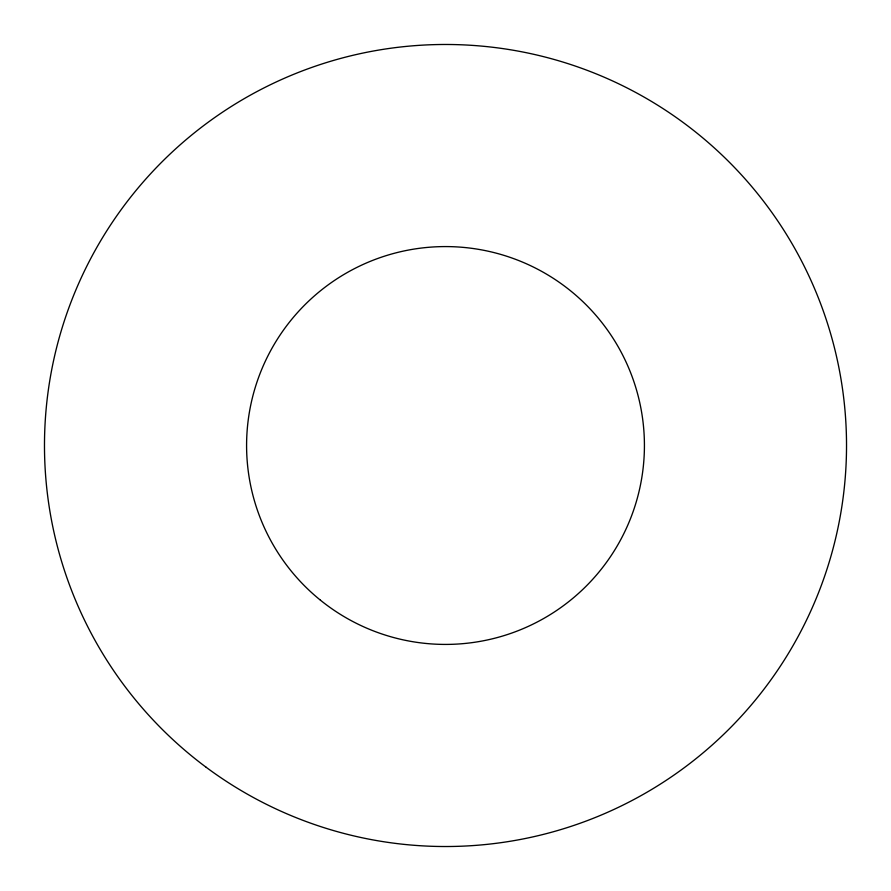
<?xml version="1.0" encoding="UTF-8"?>
<svg xmlns="http://www.w3.org/2000/svg" width="891" height="891" viewBox="0 0 891 891"><rect width="100%" height="100%" fill="white"/><g stroke="black" fill="none" stroke-linecap="round" stroke-linejoin="round"><path stroke-width="1.34" d="M320.437 600.189A198.927 198.927 0 0 0 641.999 476.462A198.927 198.927 0 0 0 374.064 259.849A198.927 198.927 0 0 0 320.437 600.189M206.222 767.318A401.028 401.028 0 0 0 843.844 491.81A401.028 401.028 0 0 0 286.434 77.372A401.028 401.028 0 0 0 206.222 767.318"/></g></svg>
